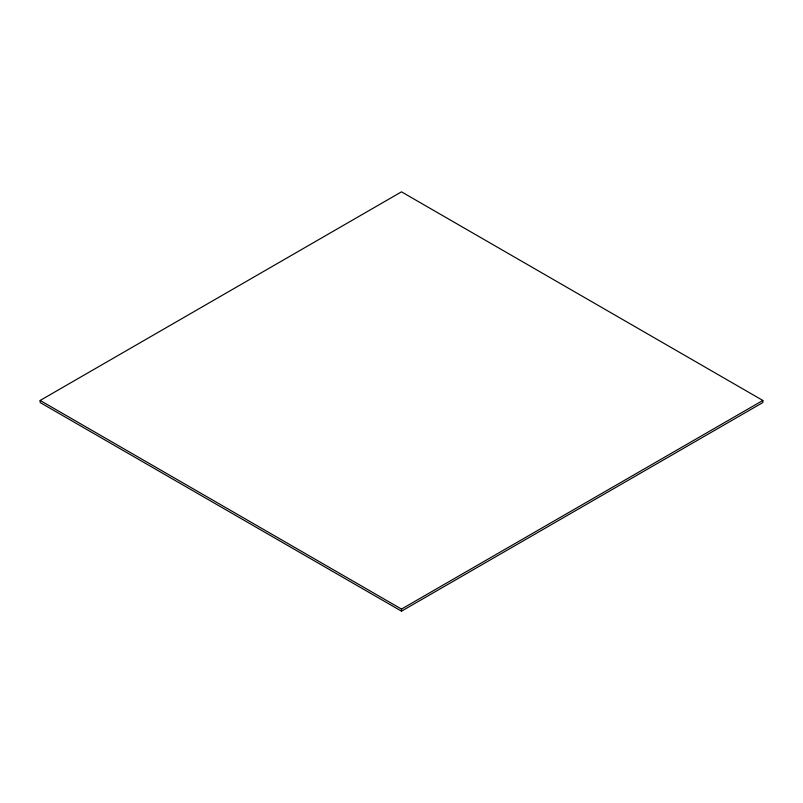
<?xml version="1.0" encoding="UTF-8"?>
<svg xmlns="http://www.w3.org/2000/svg" width="803" height="803" viewBox="0 0 803 803"><rect width="100%" height="100%" fill="white"/><g stroke="black" fill="none" stroke-linecap="round" stroke-linejoin="round"><path stroke-width="1.2" d="M40.15 400.456L401.5 191.837L762.85 400.456L762.85 402.544L401.5 611.163L40.15 402.544L40.15 400.456L401.5 609.075L762.85 400.456M401.5 609.075L401.5 611.163"/></g></svg>
